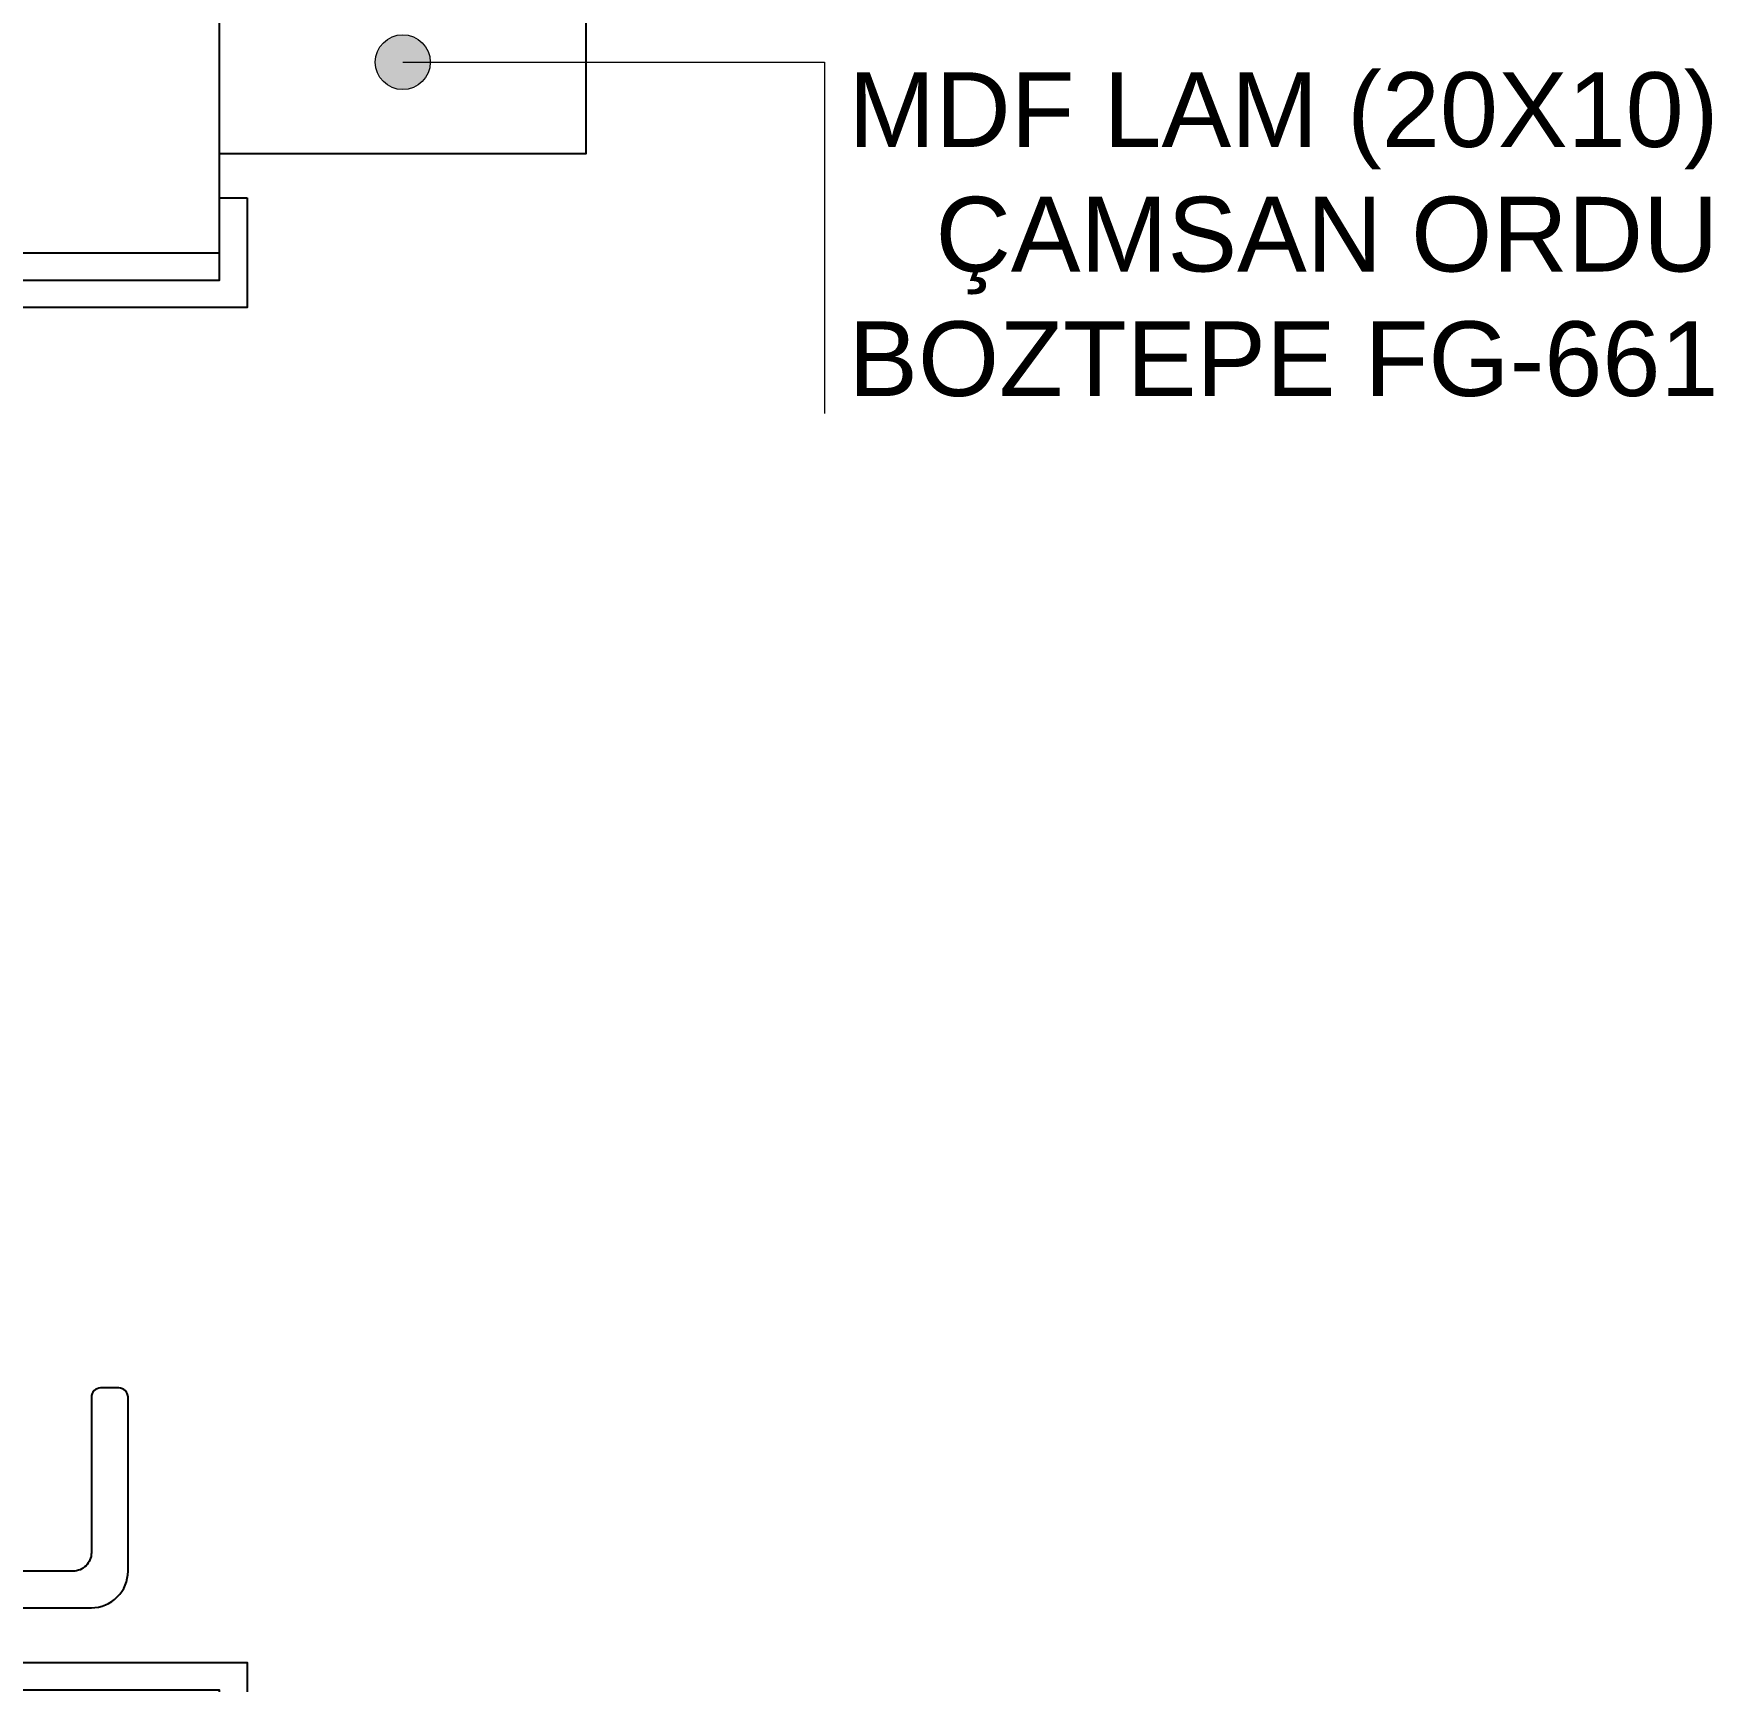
# Model space of a CAD drawing. Header units: millimetres. Extents: x 7687 to 15428, y -715 to 4028.
# Drawn here: x 9606.8 to 9698.5, y 187.8 to 277.8 of the extents above; entities that cross this region are included whole.
import ezdxf

# ---------------------------------------------------------------- set-up
doc = ezdxf.new("R2010")
doc.units = ezdxf.units.MM
doc.linetypes.add('CONTINUA', pattern=[0])
doc.linetypes.add('ISU-A-FS-IFS-ARCH$0$DASHED2', pattern=[9.525, 6.35, -3.175])
doc.layers.add('0-MOBIL', color=3, linetype='CONTINUA')
doc.layers.add('yazı', color=7, linetype='Continuous', lineweight=20)
doc.styles.add('ROMANC', font='arial.ttf')

# ---------------------------------------------------------------- blocks, each defined once
blk = doc.blocks.new('*U31')
at = {"linetype": 'ISU-A-FS-IFS-ARCH$0$DASHED2'}
blk.add_line((-0.75, 2.25), (-0.75, 80.004), dxfattribs=at)
for p, q in [((-0.75, 3), (-0.75, 1.5)), ((0, 2.25), (-1.5, 2.25)), ((-80, 0), (-80, -15)), ((0, 0), (0, -15))]:
    blk.add_line(p, q)
for points in [[(-74, 3.5), (-74, 9, -0.414214), (-72, 11), (-62.5, 11, -0.414214), (-62, 10.5), (-62, 9.5, -0.414214), (-62.5, 9), (-71, 9, 0.414214), (-72, 8), (-72, 3.5)], [(-74, -2.5), (-74, -8, 0.414214), (-72, -10), (-62.5, -10, 0.414214), (-62, -9.5), (-62, -8.5, 0.414214), (-62.5, -8), (-71, -8, -0.414214), (-72, -7), (-72, -2.5)]]:
    blk.add_lwpolyline(points, format="xyb")
for points in [[(-1.5, 3), (-78.5, 3), (-78.5, 1.5), (-77, 1.5), (-77, -2), (-3, -2), (-3, 1.5), (-1.5, 1.5)], [(-75, 3), (-75, 3.5), (-71, 3.5), (-71, 3)], [(-83, -15), (-78.5, -15), (-78.5, 0), (-83, 0), (-83, 1.5), (-77, 1.5), (-77, -16.5), (-83, -16.5)], [(3, -16.5), (-3, -16.5), (-3, 1.5), (3, 1.5), (3, 0), (-1.5, 0), (-1.5, -15), (3, -15)], [(-75, -2), (-75, -2.5), (-71, -2.5), (-71, -2)]]:
    blk.add_lwpolyline(points, close=True)
blk.add_circle((-0.75, 2.25), 0.6)
blk.add_arc((-0.75, 2.25), 77.754, 90, 179.44732, dxfattribs=at)

msp = doc.modelspace()

# ---------------------------------------------------------------- hatches: boundary and pattern name
at = {"layer": 'yazı'}
h = msp.add_hatch(color=256, dxfattribs=at)
h.dxf.hatch_style = 1
h.paths.add_polyline_path([(9628.458, 276.248), (9625.458, 276.248, 1)])
h.paths.add_polyline_path([(9626.958, 277.748), (9626.958, 276.248), (9628.458, 276.248, 0.414214)])
h.paths.add_polyline_path([(9626.958, 277.748, 0.414214), (9625.458, 276.248), (9626.958, 276.248)])

# ---------------------------------------------------------------- linework, layer by layer
at = {"color": 242, "true_color": 0xcd2027}
msp.add_lwpolyline([(9601.958, 265.841), (9616.958, 265.84), (9616.958, 541.248)], dxfattribs=at)
at = {"layer": '0-MOBIL'}
msp.add_lwpolyline([(9636.958, 281.248), (9636.958, 271.248), (9616.958, 271.248), (9616.958, 281.248)], close=True, dxfattribs=at)
at = {"layer": 'yazı'}
msp.add_lwpolyline([(9626.958, 276.248), (9626.958, 276.248), (9649.977, 276.248), (9649.977, 257.052)], dxfattribs=at)
msp.add_circle((9626.958, 276.248), 1.5, dxfattribs=at)

# ---------------------------------------------------------------- block references
at = {"rotation": 90}
msp.add_blockref('*U31', (9601.958, 265.841, 0.677), dxfattribs=at)

# ---------------------------------------------------------------- texts
at = {"layer": 'yazı', "insert": (9698.786, 275.696), "char_height": 4.08, "attachment_point": 3, "style": 'ROMANC'}
msp.add_mtext_dynamic_manual_height_columns('MDF LAM (20X10) \\PÇAMSAN ORDU \\PBOZTEPE FG-661 ', width=252.80519, gutter_width=425, heights=[0], dxfattribs=at)

doc.saveas('drawing.dxf')
